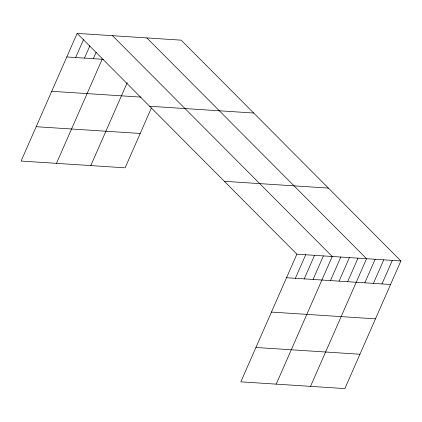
<?xml version="1.0" encoding="UTF-8"?>
<svg xmlns="http://www.w3.org/2000/svg" width="422" height="422" viewBox="0 0 422 422"><rect width="100%" height="100%" fill="white"/><g stroke="black" fill="none" stroke-linecap="round" stroke-linejoin="round"><path stroke-width="0.63" d="M77.136 33.401L296.866 254.181L240.825 381.836L344.864 388.599L400.9 260.944L181.175 40.164L77.136 33.401L21.1 161.056L125.134 167.819L151.35 108.095M75.644 57.529L83.656 39.278M84.484 58.099L89.912 45.74M93.331 58.674L96.174 52.201M56.474 163.356L102.171 59.249M90.804 165.588L127.201 82.67M295.368 278.304L305.707 254.756M304.215 278.879L314.548 255.331M313.055 279.454L323.394 255.906M276.199 384.136L332.235 256.481L112.51 35.701M330.484 280.588L340.818 257.035M339.066 281.147L349.4 257.594M347.649 281.701L357.988 258.153M310.529 386.367L366.57 258.712L146.84 37.933M364.814 282.819L375.153 259.266M373.396 283.378L383.735 259.825M381.979 283.932L392.318 260.385M66.797 56.954L103.395 59.328M51.721 91.305L141.043 97.113M149.646 106.26L253.68 113.022M36.181 126.705L140.215 133.463M224.356 181.323L328.39 188.085M296.866 254.181L400.9 260.944M286.527 277.729L390.561 284.491M271.446 312.085L375.48 318.847M255.906 347.48L359.945 354.243"/></g></svg>
